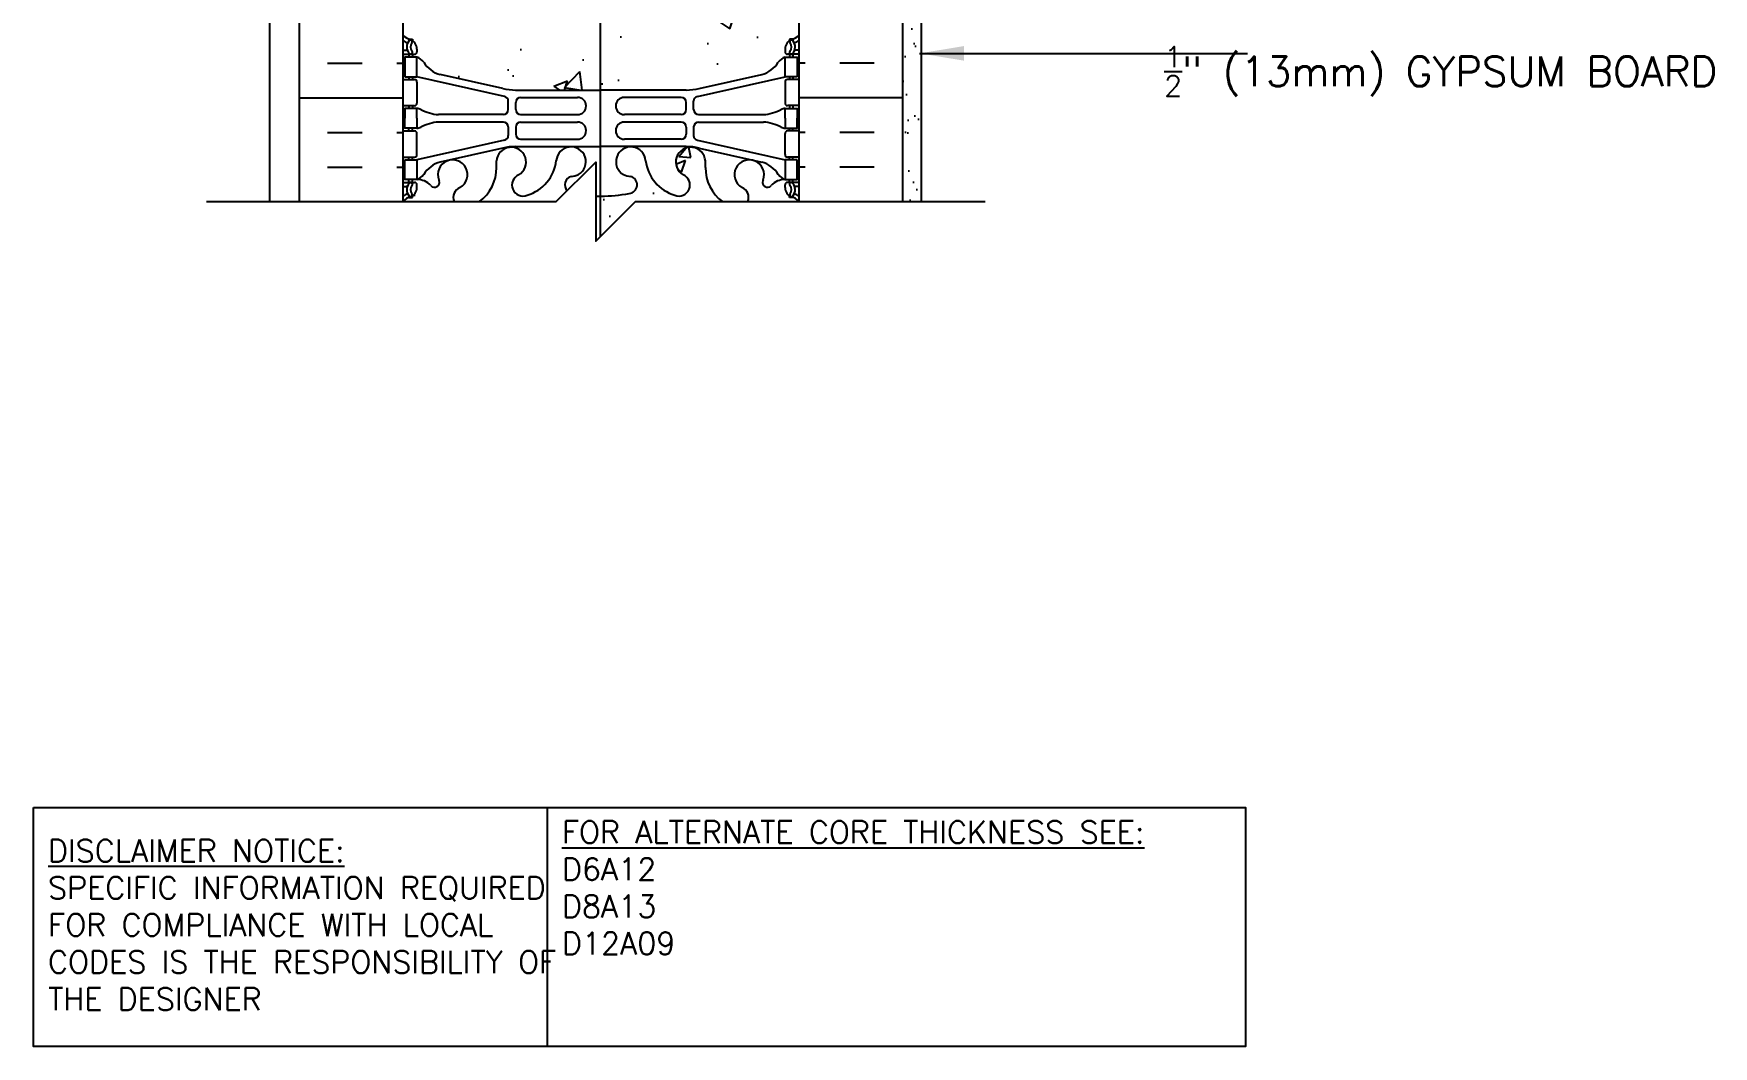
# Model space of a CAD drawing. Header units: inches. Extents: x 241.8 to 298.1, y 186.8 to 251.2.
# Drawn here: x 255.57 to 298.05, y 186.83 to 212.44 of the extents above; entities that cross this region are included whole.
import ezdxf

# ---------------------------------------------------------------- set-up
doc = ezdxf.new("R2010")
doc.units = ezdxf.units.IN
doc.header["$LTSCALE"] = 0.5
doc.header["$MEASUREMENT"] = 0
for name, color, linetype in [('HATCH', 12, 'Continuous'), ('line25', 2, 'Continuous'), ('LINE3', 3, 'Continuous'), ('LINE50', 5, 'Continuous'), ('LINE9', 9, 'Continuous'), ('TEXT', 4, 'Continuous'), ('Web_Edge', 9, 'Continuous')]:
    doc.layers.add(name, color=color, linetype=linetype)
doc.styles.add('DIM', font='romans.shx', dxfattribs={"width": 0.7})
doc.styles.add('ROMANS', font='romans.shx', dxfattribs={"height": 0.75})
doc.styles.get("Standard").update_dxf_attribs({"font": 'romans.shx', "height": 0.75})
doc.dimstyles.new('ext_12', dxfattribs={"dimscale": 12, "dimtxt": 0.09375, "dimasz": 0.09375, "dimexe": 0.09375, "dimexo": 0.0625, "dimgap": 0.0625, "dimtad": 1, "dimdec": 1, "dimzin": 3, "dimdsep": 46, "dimlunit": 4, "dimtxsty": 'DIM', "dimcen": 0.09, "dimdle": 0.09375, "dimclrt": 4, "dimadec": 0, "dimazin": 0, "dimtfac": 1, "dimtdec": 1, "dimtmove": 2, "dimatfit": 3, "dimfxl": 1, "dimfrac": 2, "dimtolj": 1, "dimtzin": 0, "dimarcsym": 0})

msp = doc.modelspace()

# ---------------------------------------------------------------- hatches: boundary and pattern name
at = {"layer": 'HATCH'}
h = msp.add_hatch(dxfattribs=at)
h.set_pattern_fill('AR-CONC', color=256, scale=0.5)
h.set_pattern_definition([(50, (0, 0), (3.5863, -0.31376), [0.375, -4.125]), (355, (0, 0), (-0.693757, 3.76096), [0.3, -3.3]), (100.4514, (0.299, -0.026), (2.892544, 3.4472), [0.3187, -3.50571]), (46.1842, (0, 1), (5.336207, -0.827596), [0.5625, -6.1875]), (96.6356, (0.4447, 0.931), (4.67331, 4.87059), [0.47805, -5.25857]), (351.1842, (0, 1), (4.67331, 4.87059), [0.45, -4.95]), (21, (0.5, 0.75), (2.984535, -2.013094), [0.375, -4.125]), (326, (0.5, 0.75), (1.216577, 3.62575), [0.3, -3.3]), (71.4514, (0.7487, 0.5822), (4.201112, 1.612656), [0.3187, -3.50571]), (37.5, (0, 0), (0.0607993, 1.6644693), [0, -3.26, 0, -3.35, 0, -3.3125]), (7.5, (0, 0), (1.315348, 1.9720586), [0, -1.91, 0, -3.185, 0, -1.2625]), (327.5, (-1.115, 0), (2.669112, -0.1127744), [0, -1.25, 0, -3.9, 0, -5.175]), (317.5, (-1.615, 0), (2.915931, 0.500525), [0, -1.625, 0, -2.59, 0, -3.675])])
h.paths.add_polyline_path([(272.972, 237.726), (273.075, 239.208, 0.932515), (273.162, 240.452), (273.25, 241.699), (265.467, 241.699, 0.366745), (265.223, 241.488), (265.223, 240.504), (265.286, 240.504), (265.286, 239.304), (264.921, 239.304), (264.921, 238.554), (265.286, 238.554), (265.286, 237.354), (264.921, 237.354), (264.921, 236.604), (265.286, 236.604), (265.286, 235.404), (264.921, 235.404), (264.921, 234.654), (265.286, 234.654), (265.286, 233.851, -0.162203), (265.452, 233.723, -0.520567), (266.088, 233.723, -0.520567), (266.523, 233.704, -0.520567), (267.333, 233.704, -0.520567), (267.604, 233.704, -0.520567), (268.192, 233.704, -0.520567), (268.704, 233.704, -0.520567), (269.09, 233.704, -0.520567), (269.534, 233.704, -0.520567), (269.977, 233.704, -0.520567), (270.421, 233.704, -0.520567), (270.701, 233.704, -0.512435), (270.921, 233.697, -0.512435), (271.141, 233.704, -0.520567), (271.421, 233.704, -0.520567), (271.865, 233.704, -0.520567), (272.309, 233.704, -0.203298), (272.488, 233.816, -0.626547), (272.734, 234.322)])
h.paths.add_polyline_path([(278.429, 240.199), (278.429, 241.699), (274.396, 241.699), (274.396, 241.301), (274.303, 241.114), (274.209, 241.301), (274.209, 241.699), (273.25, 241.699), (273.162, 240.452, -0.932515), (273.075, 239.208), (272.972, 237.726), (275.996, 238.044, -0.379205)])
h.paths.add_polyline_path([(278.429, 240.199, 0.379205), (275.996, 238.044, 2.637096)])
h.paths.add_polyline_path([(274.922, 244.198, 0.088986), (274.775, 244.296), (274.685, 244.296), (274.685, 244.338, -0.249069), (274.575, 244.545), (274.575, 244.612, -0.414214), (274.638, 244.675), (274.685, 244.675), (274.685, 244.745), (274.58, 244.745, 0.231736), (274.223, 244.594, -0.8344), (274.011, 244.719), (274.023, 244.741, 2.155404), (273.484, 244.546, -1), (273.271, 244.035, -0.311223), (272.562, 245.051), (272.562, 245.216, 1.661382), (272.001, 244.864, -1), (271.787, 244.352, -0.307094), (271.049, 245.248, 1.604516), (270.49, 244.872, 0.055617), (270.669, 244.826, -0.843243), (270.635, 244.394, -0.047544), (269.921, 244.329, -0.047544), (269.207, 244.394, -0.843243), (269.173, 244.826, 0.055617), (269.352, 244.872, 1.604516), (268.794, 245.248, -0.307094), (268.055, 244.352, -1), (267.842, 244.864, 1.661382), (267.28, 245.216), (267.281, 245.071, -0.316114), (266.572, 244.035, -1), (266.358, 244.546, 2.155404), (265.82, 244.741), (265.831, 244.719, -0.834375), (265.62, 244.594, 0.23174), (265.262, 244.745), (265.157, 244.745), (265.157, 244.675), (265.205, 244.675, -0.414214), (265.267, 244.612), (265.267, 244.545, -0.249069), (265.157, 244.338), (265.157, 244.296), (265.067, 244.296, 0.08841), (264.921, 244.199), (264.921, 240.504), (264.974, 240.504), (264.974, 241.506, -0.379483), (265.466, 241.949), (274.209, 241.949), (274.209, 241.989), (274.115, 241.989, -1), (274.115, 242.051), (274.115, 242.176), (274.49, 242.176), (274.49, 242.051, -1), (274.49, 241.989), (274.396, 241.989), (274.396, 241.949), (274.799, 241.949, -0.386179), (274.801, 241.699), (275.566, 241.699), (275.566, 242.199), (274.921, 242.199), (274.922, 242.754)])
h.paths.add_polyline_path([(274.58, 247.845), (274.685, 247.845), (274.685, 247.915), (274.638, 247.915, -0.414214), (274.575, 247.977), (274.575, 248.045, -0.249069), (274.685, 248.252), (274.685, 248.294), (274.775, 248.294, 0.08853), (274.921, 248.391), (274.921, 250.216), (270.791, 250.216), (269.791, 249.216), (269.791, 251.216), (268.791, 250.216), (264.921, 250.216), (264.921, 248.391, 0.08841), (265.067, 248.294), (265.157, 248.294), (265.157, 248.252, -0.249069), (265.267, 248.045), (265.267, 247.977, -0.414214), (265.205, 247.915), (265.157, 247.915), (265.157, 247.845), (265.262, 247.845, -0.168672), (265.448, 247.695, 0.17445), (265.856, 247.4), (267.437, 247.047, 0.054974), (267.763, 247.011), (269.921, 247.011), (272.079, 247.011, 0.054974), (272.406, 247.047), (273.987, 247.4, 0.17445), (274.394, 247.695, -0.168672)])
h.paths.add_polyline_path([(274.411, 232.886), (274.291, 233.086), (274.291, 233.199), (274.921, 233.199), (274.921, 233.698), (272.734, 233.697, -0.22962), (272.488, 233.816, 0.203298), (272.309, 233.704, 0.520567), (271.865, 233.704, 0.520567), (271.421, 233.704, 0.520567), (271.141, 233.704, 0.512435), (270.921, 233.697, 0.512435), (270.701, 233.704, 0.520567), (270.421, 233.704, 0.520567), (269.977, 233.704, 0.520567), (269.534, 233.704, 0.520567), (269.09, 233.704, 0.520567), (268.704, 233.704, 0.520567), (268.192, 233.704, 0.520567), (267.604, 233.704, 0.520567), (267.333, 233.704, 0.520567), (266.523, 233.704, 0.520567), (266.088, 233.723, 0.520567), (265.452, 233.723, 0.162203), (265.286, 233.851), (265.286, 233.574), (264.921, 233.574), (264.921, 233.199), (265.551, 233.199), (265.551, 233.086), (265.431, 232.886), (265.431, 231.525, 0.268156), (265.592, 231.377), (274.25, 231.377, 0.268138), (274.411, 231.525)])
h.paths.add_polyline_path([(269.845, 230.814, 0.225652), (269.47, 231.189), (265.806, 231.189, 0.225652), (265.431, 230.814), (265.431, 229.974, 0.225652), (265.806, 229.599), (269.47, 229.599, 0.225652), (269.845, 229.974)])
h.paths.add_polyline_path([(269.845, 229.033, 0.225652), (269.47, 229.408), (265.806, 229.408, 0.225652), (265.431, 229.033), (265.431, 228.192, 0.225652), (265.806, 227.817), (269.47, 227.817, 0.225652), (269.845, 228.192)])
h.paths.add_polyline_path([(274.411, 229.033, 0.225652), (274.036, 229.408), (270.373, 229.408, 0.225652), (269.998, 229.033), (269.998, 228.192, 0.225652), (270.373, 227.817), (274.036, 227.817, 0.225652), (274.411, 228.192)])
h.paths.add_polyline_path([(274.411, 230.814, 0.225652), (274.036, 231.189), (270.373, 231.189, 0.225652), (269.998, 230.814), (269.998, 229.974, 0.225652), (270.373, 229.599), (274.036, 229.599, 0.225652), (274.411, 229.974)])
h.paths.add_polyline_path([(274.511, 224.928), (274.411, 224.928), (274.411, 226.765, 0.108935), (274.259, 226.652, -0.8344), (274.047, 226.777), (274.059, 226.799, 2.155404), (273.52, 226.604, -1), (273.307, 226.093, -0.311223), (272.598, 227.109), (272.598, 227.274, 1.661382), (272.037, 226.921, -1), (271.823, 226.41, -0.307094), (271.085, 227.306, 1.604516), (270.526, 226.93, 0.055617), (270.705, 226.884, -0.843243), (270.671, 226.452, -0.049932), (269.921, 226.387, -0.049932), (269.171, 226.452, -0.843243), (269.137, 226.884, 0.055617), (269.316, 226.93, 1.604516), (268.758, 227.306, -0.307094), (268.019, 226.41, -1), (267.806, 226.921, 1.661382), (267.244, 227.274), (267.245, 227.128, -0.316114), (266.536, 226.093, -1), (266.322, 226.604, 2.155404), (265.784, 226.799), (265.795, 226.777, -0.834375), (265.584, 226.652, 0.108938), (265.431, 226.765), (265.431, 224.928), (265.331, 224.928), (265.331, 224.898, -0.414214), (265.281, 224.848), (265.155, 224.848), (265.112, 224.716, -0.725737), (265.006, 224.698), (264.921, 224.958), (264.921, 224.199), (264.921, 222.199, 0.08841), (265.067, 222.101), (265.157, 222.101), (265.157, 222.06, -0.249069), (265.267, 221.853), (265.267, 221.785, -0.414214), (265.205, 221.723), (265.157, 221.723), (265.157, 221.653), (265.262, 221.653, 0.231736), (265.62, 221.804, -0.8344), (265.831, 221.678), (265.82, 221.657, 2.155404), (266.358, 221.851, -1), (266.572, 222.362, -0.311223), (267.281, 221.346), (267.28, 221.181, 1.661382), (267.842, 221.534, -1), (268.055, 222.045, -0.307094), (268.794, 221.15, 1.604516), (269.352, 221.526, 0.055617), (269.173, 221.571, -0.843243), (269.207, 222.003, -0.047544), (269.921, 222.068, -0.047544), (270.635, 222.003, -0.843243), (270.669, 221.571, 0.055617), (270.49, 221.526, 1.604516), (271.049, 221.15, -0.307094), (271.787, 222.045, -1), (272.001, 221.534, 1.661382), (272.562, 221.181), (272.562, 221.327, -0.316114), (273.271, 222.362, -1), (273.484, 221.851, 2.155404), (274.023, 221.657), (274.011, 221.678, -0.834375), (274.223, 221.804, 0.23174), (274.58, 221.653), (274.685, 221.653), (274.685, 221.723), (274.638, 221.723, -0.414214), (274.575, 221.785), (274.575, 221.853, -0.249069), (274.685, 222.06), (274.685, 222.101), (274.775, 222.101, 0.088434), (274.921, 222.199), (274.921, 224.958), (274.842, 224.716, -0.725737), (274.736, 224.698), (274.687, 224.848), (274.561, 224.848, -0.414214), (274.511, 224.898)])
h.paths.add_polyline_path([(274.921, 218.006, 0.088429), (274.775, 218.104), (274.685, 218.104), (274.685, 218.146, -0.249069), (274.575, 218.353), (274.575, 218.42, -0.414214), (274.638, 218.483), (274.685, 218.483), (274.685, 218.553), (274.58, 218.553, -0.168672), (274.394, 218.702, 0.17445), (273.987, 218.998), (272.406, 219.351, 0.054974), (272.079, 219.387), (269.921, 219.387), (267.763, 219.387, 0.054974), (267.437, 219.351), (265.856, 218.998, 0.17445), (265.448, 218.702, -0.168672), (265.262, 218.553), (265.157, 218.553), (265.157, 218.483), (265.205, 218.483, -0.414214), (265.267, 218.42), (265.267, 218.353, -0.249069), (265.157, 218.146), (265.157, 218.104), (265.067, 218.104, 0.08841), (264.921, 218.006), (264.921, 212.391, 0.08841), (265.067, 212.294), (265.157, 212.294), (265.157, 212.252, -0.249069), (265.267, 212.045), (265.267, 211.977, -0.414214), (265.205, 211.915), (265.157, 211.915), (265.157, 211.845), (265.262, 211.845, -0.168672), (265.448, 211.695, 0.17445), (265.856, 211.4), (267.437, 211.047, 0.054974), (267.763, 211.011), (269.921, 211.011), (272.079, 211.011, 0.054974), (272.406, 211.047), (273.987, 211.4, 0.17445), (274.394, 211.695, -0.168672), (274.58, 211.845), (274.685, 211.845), (274.685, 211.915), (274.638, 211.915, -0.414214), (274.575, 211.977), (274.575, 212.045, -0.249069), (274.685, 212.252), (274.685, 212.294), (274.775, 212.294, 0.088421), (274.921, 212.391)])
h.paths.add_polyline_path([(269.173, 208.826, 0.055617), (269.352, 208.872, 1.604516), (268.794, 209.248, -0.307094), (268.055, 208.352, -1), (267.842, 208.864, 1.661382), (267.28, 209.216), (267.281, 209.071, -0.237252), (266.851, 208.189), (268.791, 208.189), (269.066, 208.464, -0.568049)])
h.paths.add_polyline_path([(266.358, 208.546, 2.155404), (265.82, 208.741), (265.831, 208.719, -0.834375), (265.62, 208.594, 0.23174), (265.262, 208.745), (265.157, 208.745), (265.157, 208.675), (265.205, 208.675, -0.414214), (265.267, 208.612), (265.267, 208.545, -0.249069), (265.157, 208.338), (265.157, 208.296), (265.067, 208.296, 0.08841), (264.921, 208.199), (264.921, 208.189), (266.208, 208.189, -0.408222)])
h.paths.add_polyline_path([(272.562, 209.051), (272.562, 209.216, 1.661382), (272.001, 208.864, -1), (271.787, 208.352, -0.307094), (271.049, 209.248, 1.604516), (270.49, 208.872, 0.055617), (270.669, 208.826, -0.843243), (270.635, 208.394, -0.047544), (269.921, 208.329, -0.008643), (269.791, 208.331), (269.791, 207.189), (270.791, 208.189), (272.992, 208.189, -0.232553)])
h.paths.add_polyline_path([(274.685, 208.338, -0.249069), (274.575, 208.545), (274.575, 208.612, -0.414214), (274.638, 208.675), (274.685, 208.675), (274.685, 208.745), (274.58, 208.745, 0.231736), (274.223, 208.594, -0.8344), (274.011, 208.719), (274.023, 208.741, 2.155404), (273.484, 208.546, -0.408222), (273.635, 208.189), (274.921, 208.189), (274.921, 208.199, 0.088416), (274.775, 208.296), (274.685, 208.296)])
h = msp.add_hatch(dxfattribs=at)
h.set_pattern_fill('AR-SAND', color=256, scale=0.5, style=0)
h.set_pattern_definition([(37.5, (181.79665, -9.8026), (-0.0314967, 0.963412), [0, -0.76, 0, -0.85, 0, -0.8125]), (7.5, (181.7966, -9.8026), (0.8848884, 1.411073), [0, -0.41, 0, -0.685, 0, -0.2625]), (327.5, (181.18165, -9.8026), (1.557071, 0.0028295), [0, -0.25, 0, -0.9, 0, -1.175]), (317.5, (181.1816, -9.8026), (1.503063, 0.438838), [0, -0.125, 0, -0.59, 0, -0.675])])
h.paths.add_polyline_path([(277.546, 208.202), (278.025, 208.202), (278.026, 233.698), (277.546, 233.698)])

# ---------------------------------------------------------------- linework, layer by layer
for p, q in [((263.01, 211.689), (263.885, 211.689)), ((264.76, 211.689), (264.921, 211.689)), ((275.083, 211.689), (274.921, 211.689)), ((276.833, 211.689), (275.958, 211.689)), ((262.296, 210.814), (264.921, 210.814)), ((277.546, 210.814), (274.921, 210.814)), ((263.01, 209.939), (263.885, 209.939)), ((264.76, 209.939), (264.921, 209.939)), ((275.083, 209.939), (274.921, 209.939)), ((276.833, 209.939), (275.958, 209.939)), ((263.01, 209.064), (263.885, 209.064)), ((264.76, 209.064), (264.921, 209.064)), ((275.083, 209.064), (274.921, 209.064)), ((276.833, 209.064), (275.958, 209.064))]:
    msp.add_line(p, q, dxfattribs=at)
at = {"layer": 'line25'}
for p, q in [((274.921, 233.697), (274.921, 208.189)), ((264.921, 208.189), (264.921, 224.199))]:
    msp.add_line(p, q, dxfattribs=at)
at = {"layer": 'LINE3'}
msp.add_line((269.904, 231.178), (269.904, 207.303), dxfattribs=at)
at = {"layer": 'LINE50'}
for p, q in [((277.546, 233.698), (277.546, 208.189)), ((262.296, 208.189), (262.296, 224.199))]:
    msp.add_line(p, q, dxfattribs=at)
at = {"layer": 'LINE9'}
for p, q in [((261.546, 208.189), (261.556, 250.216)), ((278.025, 208.189), (278.026, 233.698))]:
    msp.add_line(p, q, dxfattribs=at)
msp.add_lwpolyline([(259.949, 208.189), (268.791, 208.189), (269.791, 209.189), (269.791, 207.189), (270.791, 208.189), (279.632, 208.189)], dxfattribs=at)
at = {"layer": 'TEXT'}
msp.add_lwpolyline([(255.575, 192.868), (268.558, 192.868), (268.558, 186.83), (255.575, 186.83)], close=True, dxfattribs=at)
msp.add_lwpolyline([(268.558, 192.868), (286.219, 192.868), (286.219, 186.83), (268.558, 186.83)], dxfattribs=at)
at = {"layer": 'Web_Edge'}
for p, q in [((264.921, 212.015), (264.999, 212.015)), ((265.067, 212.294), (265.157, 212.294)), ((265.157, 212.294), (265.157, 212.252)), ((265.267, 212.045), (265.267, 211.977)), ((274.575, 212.045), (274.575, 211.977)), ((274.775, 212.294), (274.685, 212.294)), ((274.685, 212.294), (274.685, 212.252)), ((274.921, 212.015), (274.843, 212.015)), ((264.921, 211.915), (265.205, 211.915)), ((265.067, 211.915), (265.067, 211.845)), ((265.157, 211.915), (265.157, 211.845)), ((274.921, 211.915), (274.638, 211.915)), ((274.685, 211.915), (274.685, 211.845)), ((274.775, 211.915), (274.775, 211.845)), ((264.921, 211.275), (265.205, 211.275)), ((265.067, 211.345), (265.067, 211.275)), ((265.157, 211.345), (265.157, 211.275)), ((267.48, 210.848), (265.262, 211.345)), ((265.267, 211.212), (265.267, 210.677)), ((267.437, 211.047), (265.856, 211.4)), ((272.363, 210.848), (274.58, 211.345)), ((272.406, 211.047), (273.987, 211.4)), ((274.575, 211.212), (274.575, 210.677)), ((274.921, 211.275), (274.638, 211.275)), ((274.685, 211.345), (274.685, 211.275)), ((274.775, 211.345), (274.775, 211.275)), ((267.578, 210.514), (267.578, 210.726)), ((267.763, 211.011), (269.921, 211.011)), ((267.765, 210.515), (267.765, 210.699)), ((267.89, 210.824), (269.33, 210.824)), ((272.079, 211.011), (269.921, 211.011)), ((271.953, 210.824), (270.513, 210.824)), ((272.078, 210.515), (272.078, 210.699)), ((272.265, 210.514), (272.265, 210.726)), ((264.921, 210.615), (265.205, 210.615)), ((265.067, 210.615), (265.067, 210.545)), ((265.157, 210.615), (265.157, 210.545)), ((267.453, 210.389), (265.815, 210.389)), ((267.89, 210.39), (269.33, 210.39)), ((271.953, 210.39), (270.513, 210.39)), ((272.39, 210.389), (274.028, 210.389)), ((274.921, 210.615), (274.638, 210.615)), ((274.685, 210.615), (274.685, 210.545)), ((274.775, 210.615), (274.775, 210.545)), ((264.921, 209.975), (265.205, 209.975)), ((265.067, 209.975), (265.067, 210.045)), ((265.157, 209.975), (265.157, 210.045)), ((265.267, 209.377), (265.267, 209.912)), ((267.453, 210.201), (265.815, 210.201)), ((267.578, 210.076), (267.578, 209.864)), ((267.765, 210.075), (267.765, 209.891)), ((267.89, 210.2), (269.33, 210.2)), ((271.953, 210.2), (270.513, 210.2)), ((272.078, 210.075), (272.078, 209.891)), ((272.265, 210.076), (272.265, 209.864)), ((272.39, 210.201), (274.028, 210.201)), ((274.575, 209.377), (274.575, 209.912)), ((274.921, 209.975), (274.638, 209.975)), ((274.685, 209.975), (274.685, 210.045)), ((274.775, 209.975), (274.775, 210.045)), ((267.48, 209.742), (265.262, 209.245)), ((267.437, 209.543), (265.856, 209.19)), ((267.763, 209.579), (269.921, 209.579)), ((267.89, 209.766), (269.33, 209.766)), ((272.079, 209.579), (269.921, 209.579)), ((271.953, 209.766), (270.513, 209.766)), ((272.363, 209.742), (274.58, 209.245)), ((272.406, 209.543), (273.987, 209.19)), ((264.921, 209.315), (265.205, 209.315)), ((265.067, 209.245), (265.067, 209.315)), ((265.157, 209.245), (265.157, 209.315)), ((267.281, 209.051), (267.28, 209.216)), ((272.562, 209.051), (272.562, 209.216)), ((274.921, 209.315), (274.638, 209.315)), ((274.685, 209.245), (274.685, 209.315)), ((274.775, 209.245), (274.775, 209.315)), ((264.921, 208.675), (265.205, 208.675)), ((264.921, 208.575), (264.999, 208.575)), ((265.067, 208.675), (265.067, 208.745)), ((265.157, 208.675), (265.157, 208.745)), ((265.267, 208.545), (265.267, 208.612)), ((265.82, 208.741), (265.831, 208.719)), ((274.023, 208.741), (274.011, 208.719)), ((274.575, 208.545), (274.575, 208.612)), ((274.921, 208.675), (274.638, 208.675)), ((274.685, 208.675), (274.685, 208.745)), ((274.775, 208.675), (274.775, 208.745)), ((274.921, 208.575), (274.843, 208.575)), ((265.067, 208.296), (265.157, 208.296)), ((265.157, 208.296), (265.157, 208.338)), ((274.685, 208.296), (274.685, 208.338)), ((274.775, 208.296), (274.685, 208.296))]:
    msp.add_line(p, q, dxfattribs=at)
for points in [[(264.962, 211.345), (265.262, 211.345), (265.262, 211.845), (264.962, 211.845)], [(274.88, 211.345), (274.58, 211.345), (274.58, 211.845), (274.88, 211.845)], [(264.962, 209.245), (265.262, 209.245), (265.262, 208.745), (264.962, 208.745)], [(274.88, 209.245), (274.58, 209.245), (274.58, 208.745), (274.88, 208.745)]]:
    msp.add_lwpolyline(points, close=True, dxfattribs=at)
for points in [[(265.262, 210.295), (265.262, 210.545), (264.962, 210.545), (264.962, 210.295)], [(265.262, 210.295), (265.262, 210.045), (264.962, 210.045), (264.962, 210.295)], [(274.58, 210.295), (274.58, 210.545), (274.88, 210.545), (274.88, 210.295)], [(274.58, 210.295), (274.58, 210.045), (274.88, 210.045), (274.88, 210.295)]]:
    msp.add_lwpolyline(points, dxfattribs=at)
for centre, radius, start, end in [((265.267, 212.752), 0.5, 226.2122, 250.5288), ((274.575, 212.752), 0.5, 289.4712, 313.7891), ((265.267, 212.752), 0.6, 234.7842, 245.0748), ((264.999, 212.035), 0.0196, 269.4032, 15.4901), ((265.261, 212.1), 0.25, 140.1145, 222.4609), ((265.005, 212.189), 0.021, 343.464, 63.9957), ((265.103, 212.23), 0.045, 321.448, 139.1879), ((265.11, 211.961), 0.045, 222.4609, 42.4609), ((265.017, 212.045), 0.25, 0, 70.5288), ((265.261, 212.1), 0.16, 140.0001, 222.4609), ((265.205, 211.977), 0.0625, 270, 0), ((274.825, 212.045), 0.25, 109.4712, 180), ((274.638, 211.977), 0.0625, 180, 270), ((274.733, 211.961), 0.045, 137.5391, 317.5391), ((274.739, 212.23), 0.045, 40.8121, 218.552), ((274.582, 212.1), 0.16, 317.5391, 39.9999), ((274.582, 212.1), 0.25, 317.5391, 39.8855), ((274.837, 212.189), 0.021, 116.0043, 196.536), ((274.843, 212.035), 0.0196, 164.5099, 270.5968), ((274.575, 212.752), 0.6, 294.9252, 305.2168), ((265.14, 211.502), 0.364, 34.9775, 70.3387), ((266.063, 212.114), 0.743, 212.7919, 253.8107), ((273.78, 212.114), 0.743, 286.1893, 327.2081), ((274.703, 211.502), 0.364, 109.6613, 145.0225), ((265.205, 211.212), 0.0625, 0, 90), ((274.638, 211.212), 0.0625, 90, 180), ((265.205, 210.677), 0.0625, 270, 0), ((267.763, 212.511), 1.5, 257.4135, 270), ((267.453, 210.726), 0.125, 0, 77.3767), ((267.89, 210.699), 0.125, 90, 180), ((269.33, 210.607), 0.217, 270, 90), ((270.513, 210.607), 0.217, 90, 270), ((271.953, 210.699), 0.125, 0, 90), ((272.079, 212.511), 1.5, 270, 282.5865), ((272.39, 210.726), 0.125, 102.6233, 180), ((274.638, 210.677), 0.0625, 180, 270), ((265.258, 210.326), 0.219, 60.4937, 88.92), ((265.904, 211.556), 1.17, 242.6365, 265.6505), ((267.453, 210.514), 0.125, 270, 0), ((267.89, 210.515), 0.125, 180, 270), ((271.953, 210.515), 0.125, 270, 360), ((272.39, 210.514), 0.125, 180, 270), ((273.939, 211.556), 1.17, 274.3495, 297.3635), ((274.584, 210.326), 0.219, 91.08, 119.5063), ((265.205, 209.912), 0.0625, 0, 90), ((265.258, 210.264), 0.219, 271.08, 299.5063), ((265.904, 209.034), 1.17, 94.3495, 117.3635), ((267.453, 210.076), 0.125, 0, 90), ((267.453, 209.864), 0.125, 282.6233, 0), ((267.89, 210.075), 0.125, 90, 180), ((267.89, 209.891), 0.125, 180, 270), ((269.33, 209.983), 0.217, 270, 90), ((270.513, 209.983), 0.217, 90, 270), ((271.953, 210.075), 0.125, 0, 90), ((271.953, 209.891), 0.125, 270, 0), ((272.39, 210.076), 0.125, 90, 180), ((272.39, 209.864), 0.125, 180, 257.3767), ((273.939, 209.034), 1.17, 62.6365, 85.6505), ((274.584, 210.264), 0.219, 240.4937, 268.92), ((274.638, 209.912), 0.0625, 90, 180), ((267.654, 209.189), 0.375, 299.9315, 175.7552), ((267.763, 208.079), 1.5, 90, 102.5865), ((269.165, 209.197), 0.375, 299.9315, 175.7552), ((270.677, 209.197), 0.375, 4.2448, 240.0685), ((272.188, 209.189), 0.375, 4.2448, 240.0685), ((272.079, 208.079), 1.5, 77.4135, 90), ((265.205, 209.377), 0.0625, 270, 0), ((266.063, 208.476), 0.743, 106.1893, 147.2081), ((266.171, 208.871), 0.375, 299.9315, 200.3757), ((266.189, 209.058), 1.092, 307.3003, 359.6668), ((267.764, 209.345), 1.034, 286.3365, 353.3331), ((272.078, 209.345), 1.034, 186.6669, 253.6635), ((273.653, 209.058), 1.092, 180.3332, 232.6997), ((273.671, 208.871), 0.375, 339.6243, 240.0685), ((273.78, 208.476), 0.743, 32.7919, 73.8107), ((274.638, 209.377), 0.0625, 180, 270), ((264.999, 208.555), 0.0196, 344.5099, 90.5968), ((265.261, 208.49), 0.25, 137.5391, 219.8855), ((265.11, 208.629), 0.045, 317.5391, 137.5391), ((265.261, 208.49), 0.16, 137.5391, 219.9999), ((265.205, 208.612), 0.0625, 360, 90), ((265.14, 209.088), 0.364, 289.6613, 325.0225), ((265.287, 208.304), 0.441, 41.0127, 93.2024), ((265.714, 208.676), 0.125, 221.0127, 20.3757), ((267.948, 208.608), 0.277, 112.68, 292.68), ((269.227, 208.613), 0.22, 104.2604, 222.6552), ((269.059, 209.653), 0.834, 277.8937, 290.6271), ((270.784, 209.653), 0.834, 249.3729, 262.1063), ((270.615, 208.613), 0.22, 275.1835, 75.7396), ((271.894, 208.608), 0.277, 247.32, 67.32), ((274.128, 208.676), 0.125, 159.6243, 318.9873), ((274.556, 208.304), 0.441, 86.7976, 138.9873), ((274.703, 209.088), 0.364, 214.9775, 250.3387), ((274.638, 208.612), 0.0625, 90, 180), ((274.733, 208.629), 0.045, 42.4609, 222.4609), ((274.582, 208.49), 0.16, 320.0001, 42.4609), ((274.582, 208.49), 0.25, 320.1145, 42.4609), ((274.843, 208.555), 0.0196, 89.4032, 195.4901), ((265.267, 207.838), 0.6, 114.9252, 125.2168), ((265.267, 207.838), 0.5, 109.4712, 133.7878), ((265.005, 208.401), 0.021, 296.0043, 16.536), ((265.103, 208.36), 0.045, 220.8121, 38.552), ((265.017, 208.545), 0.25, 289.4712, 360), ((266.465, 208.291), 0.277, 112.68, 201.5055), ((269.904, 212.107), 3.777, 268.2799, 270.2606), ((269.938, 212.107), 3.777, 269.7394, 280.6275), ((273.377, 208.291), 0.277, 338.4945, 67.32), ((274.825, 208.545), 0.25, 180, 250.5288), ((274.739, 208.36), 0.045, 141.448, 319.1879), ((274.575, 207.838), 0.5, 46.2109, 70.5288), ((274.837, 208.401), 0.021, 163.464, 243.9957), ((274.575, 207.838), 0.6, 54.7832, 65.0748)]:
    msp.add_arc(centre, radius, start, end, dxfattribs=at)
for points in [[(267.765, 210.52), (267.765, 210.694)], [(272.078, 210.52), (272.078, 210.694)], [(267.765, 210.07), (267.765, 209.896)], [(272.078, 210.07), (272.078, 209.896)]]:
    msp.add_open_spline(points, degree=1, dxfattribs=at)

# ---------------------------------------------------------------- texts
at = {"layer": 'TEXT', "insert": (298.146, 211.482), "char_height": 0.75, "width": 13.59481, "attachment_point": 6, "style": 'ROMANS'}
msp.add_mtext('\\A1;{\\H0.7x;\\S1/2;}" (13mm) GYPSUM BOARD', dxfattribs=at)
at = {"layer": 'TEXT', "char_height": 0.5625, "attachment_point": 4}
for s, insert, width in [('{\\LFOR ALTERNATE CORE THICKNESS SEE:\\P}D6A12\\PD8A13\\PD12A09', (268.934, 190.842), 23.33295), ('{\\LDISCLAIMER NOTICE:}\\PSPECIFIC INFORMATION REQUIRED FOR COMPLIANCE WITH LOCAL CODES IS THE RESPONSIBILITY OF THE DESIGNER', (255.942, 189.902), 14.00235)]:
    msp.add_mtext(s, dxfattribs=dict(at, insert=insert, width=width))

# ---------------------------------------------------------------- leaders
at = {"layer": 'TEXT'}
msp.add_leader([(277.979, 211.937), (286.266, 211.937)], dimstyle='ext_12', dxfattribs=at)

doc.saveas('drawing.dxf')
